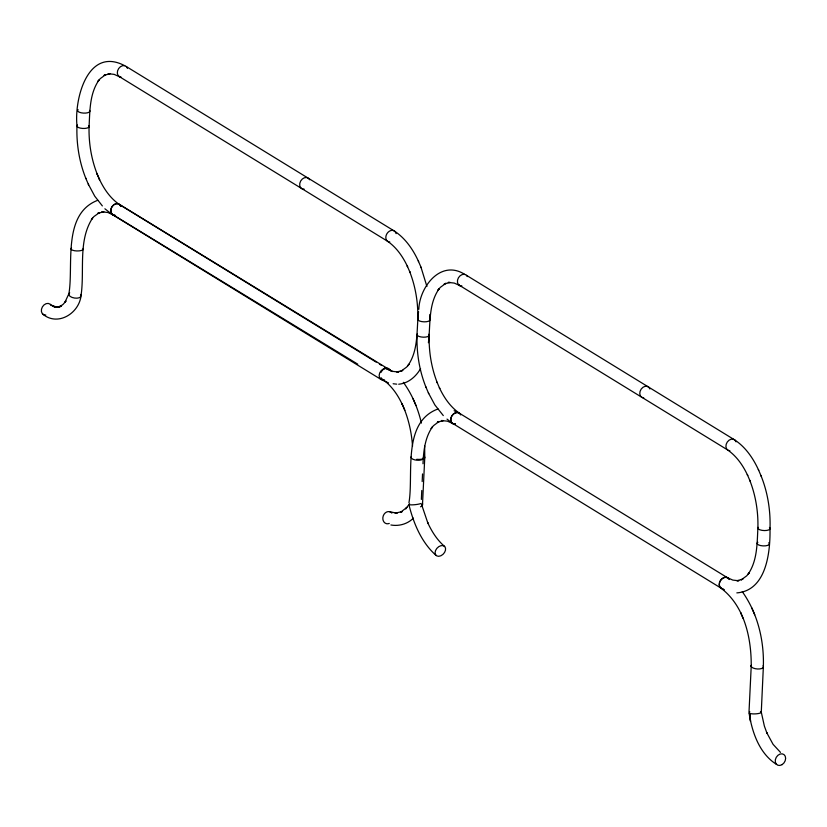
<?xml version="1.0" encoding="UTF-8"?>
<svg xmlns="http://www.w3.org/2000/svg" width="827" height="827" viewBox="0 0 827 827"><rect width="100%" height="100%" fill="white"/><g stroke="black" fill="none" stroke-linecap="round" stroke-linejoin="round"><path stroke-width="1.24" d="M421.367 499.425L421.77 490.504M422.183 481.583L422.535 473.943M423 463.751C423.527 451.108 424.933 437.659 432.376 426.99L431.125 428.541L433.575 425.605L439.127 421.47L437.318 422.266L443.365 420.602L441.391 420.55L447.438 421.17L453.609 423.879M761.274 712.285L763.331 667.379M76.963 125.446C74.254 99.343 87.528 46.126 124.691 65.674M89.068 126.913C89.895 111.076 89.512 93.565 99.033 80.002L97.813 81.522L100.274 78.606L105.856 74.533L104.047 75.329L110.105 73.737L108.13 73.675L114.178 74.368L120.349 77.128M81.046 295.497C84.778 270.212 77.769 240.688 92.614 217.987L91.415 219.455L93.906 216.571L99.529 212.56L97.741 213.345L103.84 211.815L101.845 211.764L107.924 212.508L114.116 215.33M408.941 502.785C413.882 474.76 401.695 422.235 438.041 408.952M422.525 503.943L424.747 457.9M749.035 711.499L751.257 665.456M757.904 527.533C757.077 543.37 757.46 560.882 747.939 574.445L749.159 572.925L746.698 575.84L741.116 579.913L742.925 579.117L736.857 580.719L738.842 580.771L732.794 580.089L726.623 577.318M770.009 529.001C770.361 551.94 766.526 590.623 736.836 592.887M68.848 293.978C73.882 265.87 61.787 213.966 97.772 200.279M418.565 311.707C416.332 329.756 418.875 350.028 407.835 365.72L409.065 364.211L406.595 367.116L401.023 371.189L402.821 370.393L396.764 371.995L398.748 372.047L392.701 371.364L386.529 368.594M418.813 309.329C419.475 287.134 440.657 258.996 464.784 274.399M428.407 342.74C430.629 324.701 428.097 304.419 439.137 288.726L437.907 290.236L440.377 287.331L445.949 283.258L444.151 284.054L450.208 282.452L448.224 282.4L454.271 283.082L460.443 285.853M80.891 296.8C78.141 314.043 57.27 326.5 42.684 314.043M68.972 293.564L64.837 302.455L66.015 301.007L63.11 304.346L59.813 306.59L61.591 305.804L58.014 306.889L54.22 306.807L56.195 306.858L52.463 305.701L54.272 306.693L50.416 304.45M420.571 368.646C415.96 376.636 408.218 383.397 398.717 384.214M408.362 505.318L405.643 508.894L406.874 507.385L400.526 512.316L402.315 511.52L395.141 513.205L397.125 513.257L389.631 511.706M413.407 518.126C407.649 523.987 398.955 526.468 390.902 524.98M54.22 306.807L60.02 306.931L58.014 306.889M393.135 383.749L396.733 384.162M382.188 380.058L388.483 382.88M722.281 588.772L724.38 589.713M454.106 410.74L458.303 412.652M119.843 204.62L392.484 371.55M112.379 214.369L357.75 364.159M126.397 66.605L394.892 231.384C405.747 238.714 413.293 249.878 418.617 261.663M466.49 275.329L734.986 440.109C745.84 447.438 753.387 458.603 758.721 470.377M118.643 76.187L387.139 240.977C396.422 247.232 402.925 256.721 407.597 266.739L407.225 265.891L409.965 272.269L409.675 271.607C415.661 286.886 418.297 303.364 417.78 319.739M458.737 284.912L727.233 449.692C736.526 455.956 743.018 465.436 747.691 475.463L747.329 474.615L750.068 480.994L749.779 480.332C755.754 495.6 758.39 512.089 757.883 528.463M376.13 362.102L119.729 204.755C108.74 197.333 101.742 185.537 96.904 173.453L99.643 179.831L99.281 178.983M379.428 364.128L381.629 365.482M384.927 367.508L388.235 369.535M728.463 578.342L459.833 413.479C450.55 407.215 444.047 397.725 439.375 387.708L439.747 388.556L437.007 382.177L437.297 382.839C431.312 367.56 428.675 351.082 429.192 334.708M380.482 379.117L111.986 214.338L104.884 208.786M451.945 422.969L720.575 587.842M776.563 764.437C759.258 753.521 752.074 732.174 749.055 712.915M720.441 587.749C744.496 605.55 751.495 638.155 751.226 666.49M447.014 419.093L452.08 423.062M381.96 378.931C392.97 386.395 399.999 398.221 404.837 410.357M780.492 752.384L773.049 744.31L766.681 732.567L766.949 733.187L764.365 726.065L761.274 712.099M444.637 546.451A6.202 4.311 -46.9 0 0 435.54 550.534A6.202 4.311 -46.9 0 0 440.853 555.775A6.202 4.311 -46.9 0 0 444.637 546.451C437.038 540 431.694 531.358 427.559 522.385L427.859 523.088L421.47 504.191M436.056 555.393C421.439 542.409 413.655 523.532 408.983 504.956M443.303 415.588L434.878 404.951L428.345 392.784M102.362 205.913L94.774 196.226L88.251 184.07M403.328 382.322C412.197 394.396 417.986 408.559 421.419 423.083M742.274 591.646C757.584 613.169 764.148 640.16 763.362 666.345M761.057 475.845C767.704 492.375 770.568 510.3 770.03 528.081M420.964 267.131L426.918 286.473M417.046 335.09C416.508 352.871 419.361 370.796 426.008 387.315M402.47 404.817L402.056 403.865C408.197 417.18 411.536 431.653 412.539 446.239M76.942 126.366C76.404 144.146 79.268 162.071 85.915 178.601M740.94 613.396L740.62 612.652L743.07 618.358M412.921 398.469L415.981 405.53M758.349 469.529L761.347 476.507M751.784 607.897L754.731 614.771M418.255 260.815L421.243 267.783M425.729 386.664L428.717 393.631M85.626 177.939L88.623 184.917M97.193 174.115C91.208 158.846 88.582 142.358 89.089 125.983M424.664 446.001L424.758 457.083M429.895 314.436L429.926 319.356M80.705 294.443A6.244 3.091 8.6 0 1 74.523 298.051A6.244 3.091 8.6 0 1 69.695 292.768M45.805 315.066A6.202 4.776 -58.6 0 1 42.394 306.879A6.202 4.776 -58.6 0 1 51.295 305.69M83.134 248.441A6.202 2.005 0.8 0 1 76.849 250.953A6.202 2.005 0.8 0 1 71.535 248.069M115.563 215.423A6.202 4.9 -62.9 0 1 110.921 210.906A6.202 4.9 -62.9 0 1 115.056 204A6.202 4.9 -62.9 0 1 120.969 206.378M381.123 372.284A6.202 4.9 -62.9 0 1 386.044 368.16A6.202 4.9 -62.9 0 1 390.561 370.951M381.609 378.559A6.202 4.9 -62.9 0 1 381.04 377.67M424.602 456.886A6.202 2.005 0.8 0 1 423.031 458.892A6.202 2.005 0.8 0 1 416.777 459.285M389.279 523.429A6.202 5.107 -73.3 0 1 383.252 520.721A6.202 5.107 -73.3 0 1 385.186 512.957A6.202 5.107 -73.3 0 1 391.853 513.091M422.266 503.095A6.306 3.535 13.1 0 1 420.498 506.796M761.016 712.647A6.244 1.437 -2.4 0 1 755.206 713.887A6.244 1.437 -2.4 0 1 749.221 713.184M749.128 712.264A6.244 1.437 -2.4 0 1 749.862 711.871M760.458 711.52A6.244 1.437 -2.4 0 1 760.954 711.737M763.021 665.849A6.202 2.553 4.7 0 1 757.501 668.991A6.202 2.553 4.7 0 1 751.423 665.208M722.571 588.741A6.202 4.652 -54.5 0 1 720.369 580.792A6.202 4.652 -54.5 0 1 728.783 578.704M722.757 588.865A6.202 4.786 -58.5 0 1 720.606 580.192A6.202 4.786 -58.5 0 1 729.207 579.5M455.491 423.9A6.202 4.652 -54.5 0 1 450.746 420.168A6.202 4.652 -54.5 0 1 454.767 413.242A6.202 4.652 -54.5 0 1 460.794 414.772M455.212 424.096A6.202 4.786 -58.5 0 1 451.79 415.909A6.202 4.786 -58.5 0 1 460.701 414.72M423.259 457.62A6.202 2.553 4.7 0 1 416.808 460.215A6.202 2.553 4.7 0 1 411.329 456.494M420.674 503.56A6.306 0.941 -5.8 0 1 414.575 504.718A6.306 0.941 -5.8 0 1 408.993 504.615M409.272 503.901A6.306 0.941 -5.8 0 1 409.623 503.767M389.796 242.022A6.202 4.786 -58.5 0 1 385.827 237.039A6.202 4.786 -58.5 0 1 390.644 230.599A6.202 4.786 -58.5 0 1 396.092 233.617M304.129 189.135A6.202 4.786 -58.5 0 1 300.708 180.948A6.202 4.786 -58.5 0 1 309.618 179.759M429.585 318.922A6.202 2.285 2.8 0 1 424.086 321.837A6.202 2.285 2.8 0 1 417.966 318.591M428.841 334.273A6.202 2.285 2.8 0 1 423.341 337.189A6.202 2.285 2.8 0 1 417.232 333.943M384.545 379.965A6.202 4.786 -58.5 0 1 379.665 373.029A6.202 4.786 -58.5 0 1 388.566 369.907M114.643 215.392A6.202 4.786 -58.5 0 1 112.017 206.678A6.202 4.786 -58.5 0 1 120.794 206.481M88.944 125.766A6.202 2.285 2.8 0 1 82.628 128.443A6.202 2.285 2.8 0 1 77.366 125.011M89.688 110.415A6.202 2.285 2.8 0 1 83.372 113.092A6.202 2.285 2.8 0 1 78.1 109.66M121.3 77.242A6.202 4.786 -58.5 0 1 118.674 68.527A6.202 4.786 -58.5 0 1 127.461 68.331M729.89 450.746A6.202 4.786 -58.5 0 1 727.274 442.031A6.202 4.786 -58.5 0 1 736.051 441.835M643.747 397.88A6.202 4.786 -58.5 0 1 641.132 389.166A6.202 4.786 -58.5 0 1 649.908 388.969M769.441 527.44A6.202 2.285 2.8 0 1 764.468 530.572A6.202 2.285 2.8 0 1 758.07 527.316M768.697 542.791A6.202 2.285 2.8 0 1 763.094 545.903A6.202 2.285 2.8 0 1 757.842 542.264M461.869 285.946A6.202 4.786 -58.5 0 1 458.447 277.758A6.202 4.786 -58.5 0 1 467.369 276.569M750.544 721.237L749.872 713.484L750.461 721.268M782.042 764.655A6.202 4.786 -58.5 0 0 783.934 754.534A6.202 4.786 -58.5 0 0 775.344 759.744A6.202 4.786 -58.5 0 0 782.042 764.655"/></g></svg>
